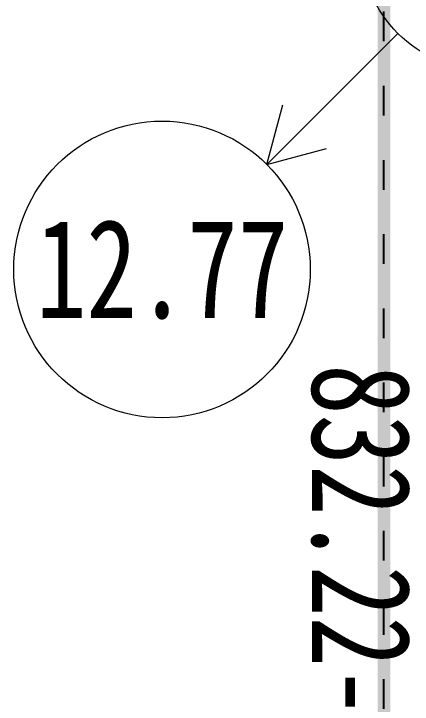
# Model space of a CAD drawing. Header units: millimetres. Extents: x 19715 to 35549, y 3563 to 14826.
# Drawn here: x 21584.7 to 21745.9, y 8804.1 to 9083.3 of the extents above; entities that cross this region are included whole.
import ezdxf
from ezdxf.enums import TextEntityAlignment as Align

# ---------------------------------------------------------------- set-up
doc = ezdxf.new("R2010")
doc.units = ezdxf.units.MM
doc.linetypes.add('ACAD_ISO03W100', pattern=[30, 12, -18])
doc.linetypes.add('BORDER', pattern=[44.45, 12.7, -6.35, 12.7, -6.35, 0, -6.35])
doc.layers.get('0').update_dxf_attribs({"linetype": 'ACAD_ISO03W100'})
for name, color, linetype, lineweight in [('下管段标注', 93, 'Continuous', 13), ('节点', 30, 'Continuous', 13), ('节点流量', 40, 'Continuous', 13)]:
    doc.layers.add(name, color=color, linetype=linetype, lineweight=lineweight)
doc.styles.add('管段仿宋', font='simfang.ttf', dxfattribs={"width": 0.75})
doc.styles.add('节点仿宋', font='simfang.ttf', dxfattribs={"width": 0.75})

msp = doc.modelspace()

# ---------------------------------------------------------------- linework, layer by layer
at = {"linetype": 'BORDER', "ltscale": 5, "const_width": 5}
msp.add_lwpolyline([(21587.23, 9725.65), (21620.22, 9694.34), (21734.48, 9643.08), (21734.5, 8162.89), (22589.98, 7880.12), (24215.66, 7317.16), (24497.44, 7317.16)], dxfattribs=at)
msp.add_lwpolyline([(21734.49, 8502.16), (21734.48, 9112.17)])
at = {"layer": '节点'}
msp.add_circle((21775.47, 9110.72), 50, dxfattribs=at)
at = {"layer": '节点流量'}
for q in [(21740.12, 9075.36), (21693.55, 9046.48), (21711.23, 9028.8)]:
    msp.add_line((21687.08, 9022.33), q, dxfattribs=at)
msp.add_circle((21644.66, 8979.9), 60, dxfattribs=at)

# ---------------------------------------------------------------- texts
at = {"layer": '下管段标注', "style": '管段仿宋', "width": 0.75}
msp.add_text('832.22-1.31-1.54', height=40, rotation=269.9835, dxfattribs=at).set_placement((21745.38, 8778.28), align=Align.TOP_CENTER)
at = {"layer": '节点流量', "style": '节点仿宋', "width": 0.75}
msp.add_text('12.77', height=40, dxfattribs=at).set_placement((21644.66, 8979.9), align=Align.MIDDLE)

doc.saveas('drawing.dxf')
